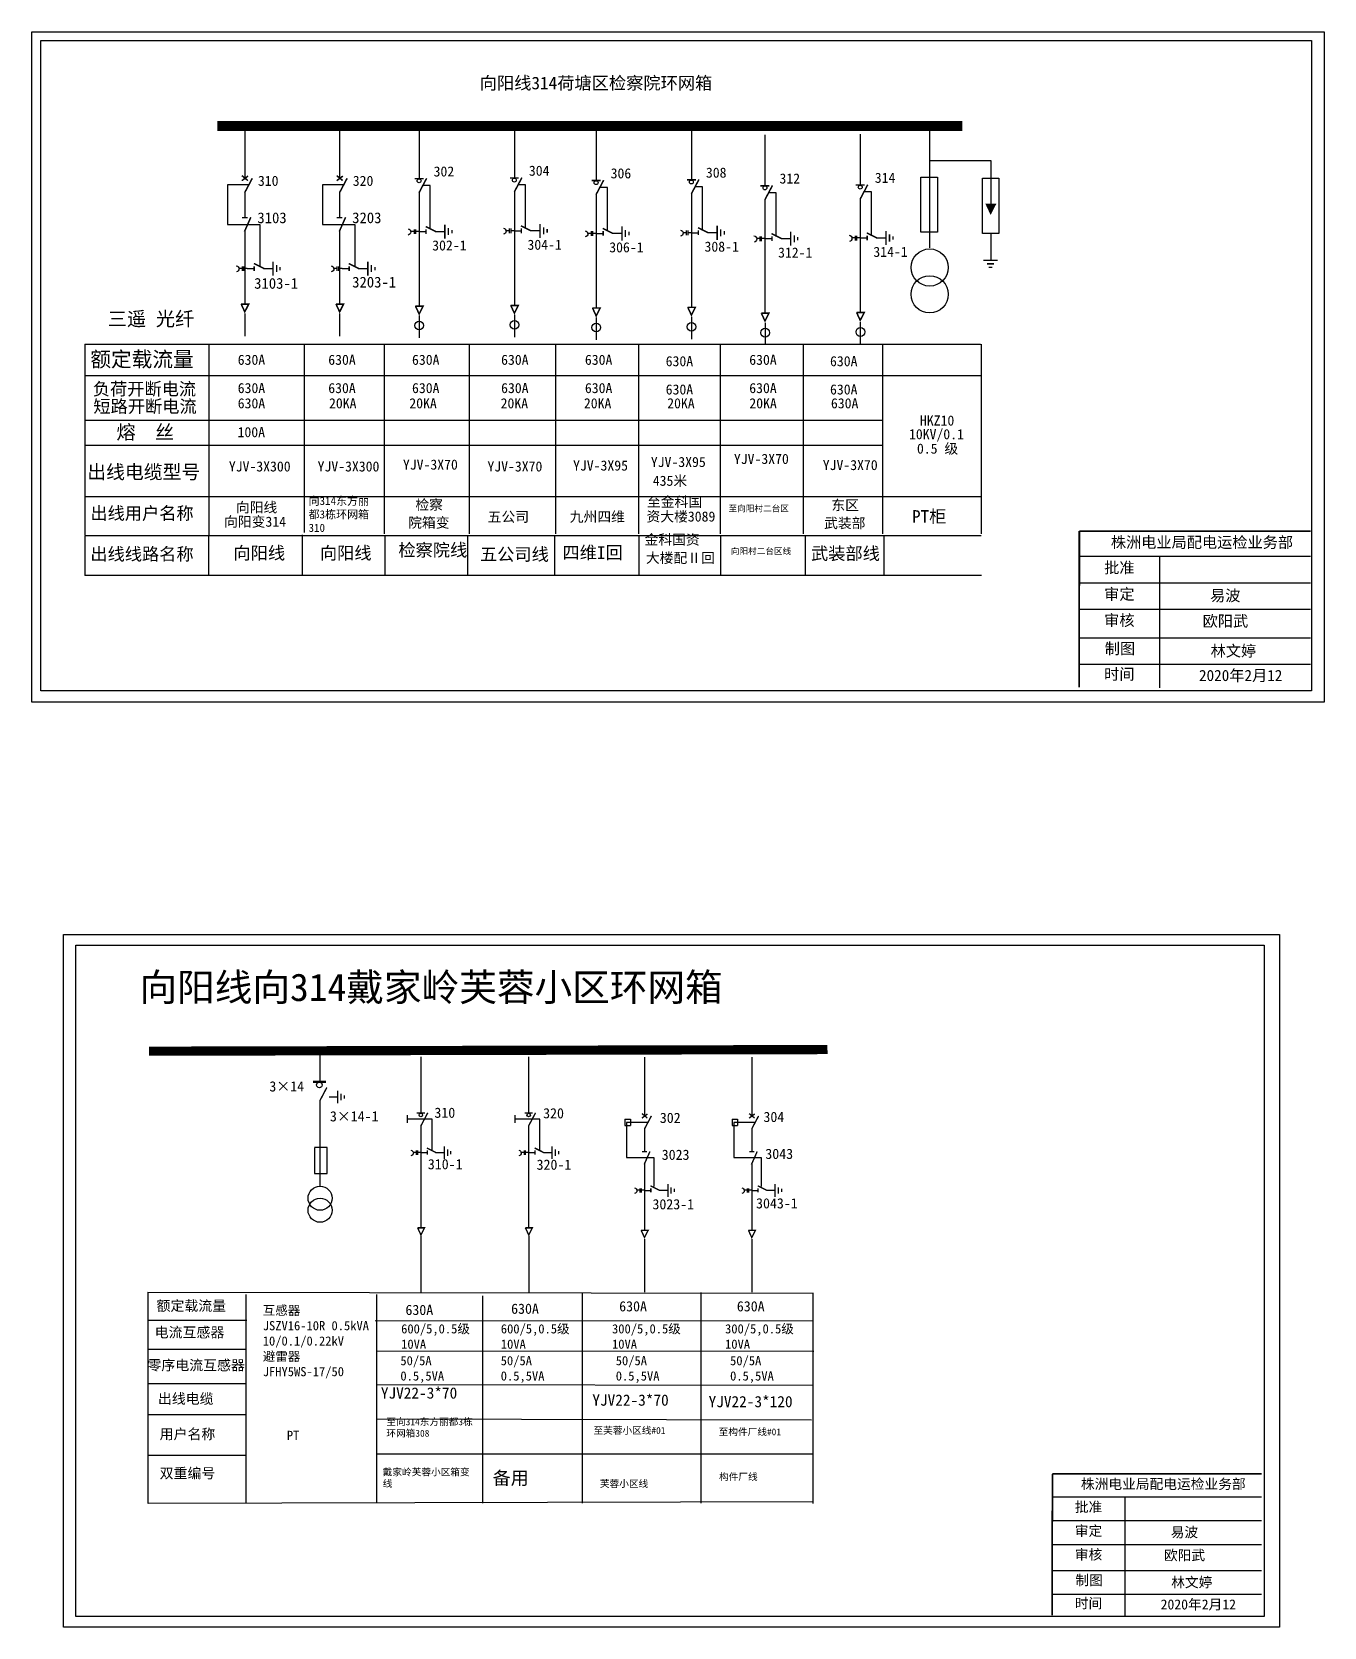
# Model space of a CAD drawing. Extents: x 886 to 1403, y -489 to -110.
# Drawn here: x 886.3 to 1126.4, y -416.4 to -120.1 of the extents above; entities that cross this region are included whole.
import ezdxf

# ---------------------------------------------------------------- set-up
doc = ezdxf.new("R2010")
doc.units = 0
doc.header["$LTSCALE"] = 0.774411
doc.linetypes.add('ACAD_ISO02W100', pattern=[15, 12, -3])
doc.linetypes.add('CENTER', pattern=[50.8, 31.75, -6.35, 6.35, -6.35])
doc.layers.get('0').update_dxf_attribs({"linetype": 'CONTINUOUS'})
doc.layers.add('2', color=7, linetype='CONTINUOUS')
doc.styles.add('HZ', font='')
doc.styles.add('hztxt_txtstyle_0.00_0_0', font='simkai.ttf')
doc.styles.add('hztxt_txtstyle_2.70_0_0', font='simkai.ttf', dxfattribs={"height": 2.7})
doc.styles.add('SimSun_txtstyle_1.09_0_0', font='', dxfattribs={"height": 1.0944})
doc.styles.get("Standard").update_dxf_attribs({"font": '', "height": 2.5})
doc.styles.add('STYLE1', font='txt.shx', dxfattribs={"height": 2.6})
doc.styles.add('字体', font='', dxfattribs={"height": 2.5})
doc.styles.get('HZ').set_extended_font_data('SimSun')
doc.styles.get('SimSun_txtstyle_1.09_0_0').set_extended_font_data('SimSun')
doc.styles.get('Standard').set_extended_font_data('SimSun')
doc.styles.get('字体').set_extended_font_data('KaiTi_GB2312')

# ---------------------------------------------------------------- blocks, each defined once
blk = doc.blocks.new('JD')
for points in [[(-2, 0.2), (-2, -0.2), (2, 0.2), (2, -0.2)], [(1, -1.2), (1, -0.8), (-1, -1.2), (-1, -0.8)], [(-0.5, -1.8), (-0.5, -2.2), (0.5, -1.8), (0.5, -2.2)]]:
    blk.add_trace(points)

msp = doc.modelspace()

# ---------------------------------------------------------------- hatches: boundary and pattern name
at = {"linetype": 'Continuous'}
msp.add_hatch(color=256, dxfattribs=at).paths.add_polyline_path([(1063.47, -152.03), (1064.44, -154.12), (1065.52, -152.03)])

# ---------------------------------------------------------------- linework, layer by layer
for p, q in [((925.87, -137.83), (925.87, -147.33)), ((943.49, -137.83), (943.49, -147.33)), ((958.26, -137.92), (958.26, -147.34)), ((975.96, -137.79), (975.96, -147.21)), ((991.15, -138.27), (991.15, -147.69)), ((1008.85, -138.14), (1008.85, -147.56)), ((1022.52, -139.24), (1022.52, -148.65)), ((1040.22, -139.1), (1040.22, -148.52)), ((1053.06, -138.32), (1053.06, -160.23)), ((1064.49, -144), (1064.49, -152.04)), ((925.87, -149.89), (925.87, -154.54)), ((943.49, -149.89), (943.49, -154.54)), ((958.26, -149.89), (958.26, -171.09)), ((975.96, -149.76), (975.96, -170.96)), ((991.15, -150.25), (991.15, -171.45)), ((1008.85, -150.12), (1008.85, -171.32)), ((1040.22, -151.08), (1040.22, -172.28)), ((1022.52, -151.21), (1022.52, -172.41)), ((925.87, -156.86), (925.87, -170.58)), ((943.49, -156.86), (943.49, -170.58)), ((978.95, -157.03), (980.72, -157.03)), ((958.26, -157.2), (959.56, -157.2)), ((961.25, -157.16), (963.02, -157.16)), ((975.96, -157.07), (977.26, -157.07)), ((991.15, -157.55), (992.45, -157.55)), ((994.14, -157.51), (995.91, -157.51)), ((1008.85, -157.42), (1010.15, -157.42)), ((1011.84, -157.38), (1013.61, -157.38)), ((1022.52, -158.51), (1023.82, -158.51)), ((1025.51, -158.48), (1027.28, -158.48)), ((1040.22, -158.38), (1041.52, -158.38)), ((1043.21, -158.35), (1044.98, -158.35)), ((1064.47, -157.53), (1064.47, -162.5)), ((926.35, -164.07), (927.64, -164.07)), ((929.34, -164.03), (931.1, -164.03)), ((943.96, -164.07), (945.26, -164.07)), ((946.95, -164.03), (948.72, -164.03)), ((896.18, -178.1), (1062.55, -178.1)), ((896.2, -213.62), (896.21, -178.1)), ((919.23, -178.28), (919.23, -213.62)), ((936.9, -178.28), (936.9, -213.07)), ((951.76, -178.28), (951.76, -213.34)), ((967.59, -178.28), (967.59, -213.34)), ((983.6, -178.1), (983.6, -213.34)), ((999.02, -178.28), (999.02, -213.34)), ((1014.22, -178.1), (1014.22, -213.34)), ((1029.65, -178.28), (1029.65, -213.34)), ((1044.38, -178.1), (1044.38, -213.34)), ((1062.72, -178.1), (1062.72, -213.34)), ((896.18, -183.95), (1062.69, -183.95)), ((896.27, -192.2), (919.3, -192.2)), ((919.16, -192.2), (1044.34, -192.2)), ((896.27, -196.85), (919.25, -196.85)), ((919.19, -196.85), (1044.34, -196.85)), ((1062.75, -221.09), (896.18, -221.09)), ((939.83, -309.44), (939.83, -315.06)), ((958.6, -310.47), (958.6, -320.91)), ((978.62, -310.47), (978.62, -320.91)), ((1000.14, -310.53), (1000.14, -321.49)), ((1020.06, -310.53), (1020.06, -321.49)), ((939.85, -318.54), (939.85, -334.47)), ((941.53, -317.9), (943.14, -317.9)), ((996.5, -322.08), (997.52, -322.08)), ((996.5, -322.08), (996.5, -323.22)), ((997.52, -322.08), (997.52, -323.22)), ((1016.42, -322.08), (1017.44, -322.08)), ((1016.42, -322.08), (1016.42, -323.22)), ((1017.44, -322.08), (1017.44, -323.22)), ((958.6, -323.24), (958.6, -342.21)), ((978.62, -323.24), (978.62, -342.21)), ((996.5, -323.22), (997.52, -323.22)), ((1000.14, -323.82), (1000.14, -328.05)), ((1016.42, -323.22), (1017.44, -323.22)), ((1020.06, -323.82), (1020.06, -328.05)), ((958.6, -328.28), (959.78, -328.28)), ((961.32, -328.24), (962.93, -328.24)), ((978.62, -328.28), (979.81, -328.28)), ((981.35, -328.24), (982.96, -328.24)), ((1000.14, -330.16), (1000.14, -342.65)), ((1020.06, -330.16), (1020.06, -342.65)), ((1000.14, -335.29), (1001.32, -335.29)), ((1002.86, -335.26), (1004.47, -335.26)), ((1020.06, -335.29), (1021.24, -335.29)), ((1022.78, -335.26), (1024.39, -335.26)), ((926.26, -359.47), (907.96, -359.47)), ((926.19, -364.85), (907.89, -364.85)), ((926.19, -371.2), (907.89, -371.2)), ((926.12, -377), (907.83, -377)), ((926.19, -384.53), (907.89, -384.53))]:
    msp.add_line(p, q)
for p, q in [((1053.03, -144), (1064.47, -144)), ((926.63, -148.5), (922.7, -148.5)), ((922.7, -148.5), (922.7, -155.89)), ((944.25, -148.5), (940.32, -148.5)), ((940.32, -148.5), (940.32, -155.89)), ((922.7, -155.89), (928.7, -155.89)), ((928.7, -155.89), (928.7, -163.55)), ((940.32, -155.89), (946.31, -155.89)), ((946.31, -155.89), (946.31, -163.55)), ((896.18, -213.7), (896.18, -221.09)), ((919.15, -213.81), (919.15, -221.08)), ((936.56, -213.55), (936.56, -221.08)), ((951.92, -213.68), (951.92, -221.08)), ((967.27, -213.6), (967.27, -221.07)), ((983.43, -213.6), (983.43, -221.07)), ((999.07, -213.6), (999.07, -221.07)), ((1014.26, -213.6), (1014.26, -221.07)), ((1029.97, -213.6), (1029.97, -221.07)), ((1044.58, -213.6), (1044.58, -221.07)), ((1080.84, -213.6), (1080.84, -221.07)), ((1080.92, -217.52), (1123.9, -217.52)), ((1095.84, -217.52), (1095.84, -241.96)), ((896.18, -221.09), (896.18, -221.09)), ((896.18, -221.09), (896.18, -221.09)), ((1080.92, -222.43), (1123.9, -222.43)), ((1080.92, -227.32), (1123.9, -227.32)), ((1080.92, -232.66), (1123.9, -232.66)), ((1080.92, -237.56), (1123.9, -237.56)), ((907.86, -354.21), (1031.39, -354.41)), ((907.93, -393.42), (907.93, -354.21)), ((926.09, -354.63), (926.09, -393.41)), ((950.37, -354.63), (950.37, -393.41)), ((970.05, -354.89), (970.05, -393.39)), ((988.56, -354.28), (988.56, -393.41)), ((1010.59, -354.28), (1010.59, -393.41)), ((1031.44, -354.31), (1031.44, -393.43)), ((950.08, -359.45), (1031.51, -359.51)), ((950.37, -365.08), (1031.62, -365.17)), ((950.37, -371.37), (1031.51, -371.49)), ((950.37, -377.74), (1031.17, -377.93)), ((950.37, -384.23), (1031.51, -384.25)), ((1031.51, -393.13), (908.05, -393.42)), ((1075.92, -392.18), (1114.8, -392.18)), ((1089.41, -392.18), (1089.41, -414.29)), ((1075.92, -396.62), (1114.8, -396.62)), ((1075.92, -401.05), (1114.8, -401.05)), ((1075.92, -405.88), (1114.8, -405.88)), ((1075.92, -410.31), (1114.8, -410.31))]:
    msp.add_line(p, q, dxfattribs=at)
at = {"linetype": 'CENTER'}
for p, q in [((925.88, -172.43), (925.88, -176.6)), ((943.5, -172.43), (943.5, -176.6)), ((958.27, -172.81), (958.27, -176.93)), ((975.97, -172.68), (975.97, -176.8)), ((991.16, -173.17), (991.16, -177.29)), ((1008.86, -173.04), (1008.86, -177.16)), ((1022.53, -174.13), (1022.53, -178.25)), ((1040.22, -174), (1040.22, -178.12)), ((958.61, -343.75), (958.61, -354.23)), ((978.63, -343.75), (978.63, -354.23)), ((1000.14, -344.33), (1000.14, -354.18)), ((1020.07, -344.33), (1020.07, -354.18))]:
    msp.add_line(p, q, dxfattribs=at)
at = {"color": 0}
for p, q in [((1062.69, -206.46), (896.18, -206.46)), ((1062.69, -213.7), (896.18, -213.7))]:
    msp.add_line(p, q, dxfattribs=at)
at = {"linetype": 'ACAD_ISO02W100'}
for p, q in [((1000.65, -322.68), (996.82, -322.68)), ((996.82, -322.68), (996.82, -329.19)), ((1020.57, -322.68), (1016.74, -322.68)), ((1016.74, -322.68), (1016.74, -329.19)), ((996.82, -329.19), (1001.87, -329.19)), ((1001.87, -329.19), (1001.87, -334.56)), ((1016.74, -329.19), (1021.79, -329.19)), ((1021.79, -329.19), (1021.79, -334.56))]:
    msp.add_line(p, q, dxfattribs=at)
at = {"linetype": 'Continuous'}
for points in [[(886.33, -120.11), (1126.4, -120.11), (1126.4, -244.6), (886.33, -244.6)], [(1051.49, -147.1), (1054.55, -147.1), (1054.55, -157.34), (1051.49, -157.34)], [(1062.92, -147.28), (1065.98, -147.28), (1065.98, -157.53), (1062.92, -157.53)]]:
    msp.add_lwpolyline(points, close=True, dxfattribs=at)
at = {"color": 0, "linetype": 'Continuous'}
msp.add_lwpolyline([(887.96, -121.74), (1124.08, -121.74), (1124.08, -242.51), (887.96, -242.51)], close=True, dxfattribs=at)
for points, const_width in [([(920.77, -137.59), (1059.18, -137.59)], 1.88), ([(925.34, -147.75), (926.48, -146.89)], 0.281), ([(925.35, -146.81), (926.45, -147.73)], 0.281), ([(925.87, -149.96), (927.28, -147.3)], 0.281), ([(942.95, -147.75), (944.1, -146.89)], 0.281), ([(942.96, -146.81), (944.07, -147.73)], 0.281), ([(943.49, -149.96), (944.9, -147.3)], 0.281), ([(957.43, -147.37), (959.09, -147.37)], 0.281), ([(958.26, -149.97), (959.67, -147.3)], 0.281), ([(975.13, -147.24), (976.79, -147.24)], 0.281), ([(975.96, -149.84), (977.37, -147.17)], 0.281), ([(990.32, -147.73), (991.98, -147.73)], 0.281), ([(991.15, -150.32), (992.56, -147.65)], 0.281), ([(1008.02, -147.6), (1009.68, -147.6)], 0.281), ([(1008.85, -150.19), (1010.26, -147.52)], 0.281), ([(1021.69, -148.69), (1023.35, -148.69)], 0.281), ([(1022.52, -151.28), (1023.92, -148.62)], 0.281), ([(1039.39, -148.56), (1041.05, -148.56)], 0.281), ([(1040.22, -151.15), (1041.62, -148.49)], 0.281), ([(925.37, -154.61), (926.41, -154.61)], 0.281), ([(925.82, -157.21), (927, -154.55)], 0.281), ([(942.98, -154.61), (944.03, -154.61)], 0.281), ([(943.43, -157.21), (944.61, -154.55)], 0.281), ([(959.49, -156.26), (961.36, -157.2)], 0.281), ([(959.56, -156.76), (959.56, -157.63)], 0.281), ([(977.19, -156.13), (979.06, -157.07)], 0.281), ([(977.26, -156.63), (977.26, -157.5)], 0.281), ([(992.38, -156.61), (994.25, -157.55)], 0.281), ([(992.45, -157.12), (992.45, -157.98)], 0.281), ([(1010.08, -156.48), (1011.95, -157.42)], 0.281), ([(1010.15, -156.99), (1010.15, -157.85)], 0.281), ([(1023.74, -157.58), (1025.62, -158.51)], 0.281), ([(1023.82, -158.08), (1023.82, -158.95)], 0.281), ([(1041.44, -157.45), (1043.32, -158.38)], 0.281), ([(1041.52, -157.95), (1041.52, -158.82)], 0.281), ([(927.57, -163.13), (929.45, -164.07)], 0.281), ([(927.64, -163.64), (927.64, -164.5)], 0.281), ([(945.19, -163.13), (947.06, -164.07)], 0.281), ([(945.26, -163.64), (945.26, -164.5)], 0.281), ([(925.18, -170.67), (926.61, -170.67), (925.88, -172.12), (925.2, -170.64)], 0.281), ([(942.8, -170.67), (944.23, -170.67), (943.5, -172.12), (942.82, -170.64)], 0.281), ([(957.57, -171.05), (959, -171.05), (958.27, -172.5), (957.59, -171.03)], 0.281), ([(975.27, -170.92), (976.7, -170.92), (975.97, -172.37), (975.29, -170.9)], 0.281), ([(990.46, -171.41), (991.89, -171.41), (991.16, -172.86), (990.48, -171.38)], 0.281), ([(1008.16, -171.28), (1009.59, -171.28), (1008.86, -172.73), (1008.18, -171.25)], 0.281), ([(1021.83, -172.37), (1023.26, -172.37), (1022.53, -173.82), (1021.84, -172.35)], 0.281), ([(1039.53, -172.24), (1040.96, -172.24), (1040.22, -173.69), (1039.54, -172.22)], 0.281), ([(908.06, -309.44), (1034.14, -309.13)], 1.71), ([(938.54, -315.14), (940.94, -315.14)], 0.406), ([(939.85, -318.6), (941.13, -316.17)], 0.256), ([(957.84, -320.94), (959.35, -320.94)], 0.256), ([(958.6, -323.3), (959.88, -320.88)], 0.256), ([(977.87, -320.94), (979.38, -320.94)], 0.256), ([(978.62, -323.3), (979.9, -320.88)], 0.256), ([(999.65, -321.87), (1000.69, -321.09)], 0.256), ([(999.66, -321.02), (1000.66, -321.85)], 0.256), ([(1000.14, -323.88), (1001.42, -321.46)], 0.256), ([(1019.58, -321.02), (1020.59, -321.85)], 0.256), ([(1019.57, -321.87), (1020.61, -321.09)], 0.256), ([(1020.06, -323.88), (1021.34, -321.46)], 0.256), ([(959.71, -327.42), (961.42, -328.28)], 0.256), ([(959.78, -327.88), (959.78, -328.67)], 0.256), ([(979.74, -327.42), (981.45, -328.28)], 0.256), ([(979.81, -327.88), (979.81, -328.67)], 0.256), ([(999.68, -328.11), (1000.63, -328.11)], 0.256), ([(1000.08, -330.48), (1001.16, -328.06)], 0.256), ([(1019.6, -328.11), (1020.55, -328.11)], 0.256), ([(1020.01, -330.48), (1021.08, -328.06)], 0.256), ([(1001.25, -334.44), (1002.96, -335.29)], 0.256), ([(1001.32, -334.9), (1001.32, -335.68)], 0.256), ([(1021.18, -334.44), (1022.88, -335.29)], 0.256), ([(1021.24, -334.9), (1021.24, -335.68)], 0.256), ([(957.97, -342.25), (959.27, -342.25), (958.61, -343.57), (957.99, -342.23)], 0.256), ([(978, -342.25), (979.3, -342.25), (978.63, -343.57), (978.01, -342.23)], 0.256), ([(999.51, -342.73), (1000.81, -342.73), (1000.14, -344.05), (999.52, -342.7)], 0.256), ([(1019.43, -342.73), (1020.73, -342.73), (1020.07, -344.05), (1019.45, -342.7)], 0.256)]:
    msp.add_lwpolyline(points, dxfattribs=dict(const_width=const_width))
at = {"linetype": 'ACAD_ISO02W100'}
for points in [[(960.35, -156.78), (960.35, -148.66), (958.95, -148.66)], [(978.05, -156.65), (978.05, -148.53), (976.65, -148.53)], [(993.24, -157.13), (993.24, -149.02), (991.84, -149.02)], [(1010.94, -157), (1010.94, -148.89), (1009.54, -148.89)], [(1024.61, -158.1), (1024.61, -149.98), (1023.21, -149.98)], [(1042.31, -157.97), (1042.31, -149.85), (1040.9, -149.85)], [(960.7, -327.88), (960.7, -322.04), (956.02, -322.04)], [(980.72, -327.88), (980.72, -322.04), (976.04, -322.04)]]:
    msp.add_lwpolyline(points, dxfattribs=at)
for points in [[(956.22, -156.7, -0.877934), (956.24, -157.84)], [(973.92, -156.57, -0.877934), (973.94, -157.71)], [(1006.81, -156.92, -0.877934), (1006.83, -158.06)], [(989.11, -157.05, -0.877934), (989.13, -158.19)], [(1020.48, -158.02, -0.877934), (1020.5, -159.16)], [(1038.17, -157.89, -0.877934), (1038.2, -159.03)], [(924.3, -163.57, -0.877934), (924.32, -164.71)], [(941.92, -163.57, -0.877934), (941.94, -164.71)], [(956.74, -327.83, -0.877934), (956.76, -328.86)], [(976.77, -327.83, -0.877934), (976.79, -328.86)], [(998.28, -334.84, -0.877934), (998.3, -335.88)], [(1018.2, -334.84, -0.877934), (1018.22, -335.88)]]:
    msp.add_lwpolyline(points, format="xyb")
for points in [[(957.32, -156.79), (957.32, -157.64)], [(957.58, -156.79), (957.58, -157.64)], [(975.02, -156.66), (975.02, -157.51)], [(975.28, -156.66), (975.28, -157.51)], [(1007.91, -157.01), (1007.91, -157.87)], [(1008.17, -157.01), (1008.17, -157.87)], [(957.32, -157.18), (956.72, -157.18)], [(958.26, -157.18), (957.58, -157.18)], [(975.02, -157.05), (974.42, -157.05)], [(975.96, -157.05), (975.28, -157.05)], [(990.21, -157.54), (989.61, -157.54)], [(990.21, -157.14), (990.21, -158)], [(990.47, -157.14), (990.47, -158)], [(991.15, -157.54), (990.47, -157.54)], [(1007.91, -157.41), (1007.31, -157.41)], [(1008.85, -157.41), (1008.17, -157.41)], [(1021.57, -158.5), (1020.98, -158.5)], [(1021.57, -158.1), (1021.57, -158.96)], [(1021.84, -158.1), (1021.84, -158.96)], [(1022.52, -158.5), (1021.84, -158.5)], [(1039.27, -158.37), (1038.68, -158.37)], [(1039.27, -157.97), (1039.27, -158.83)], [(1039.53, -157.97), (1039.53, -158.83)], [(1040.21, -158.37), (1039.53, -158.37)], [(925.4, -164.06), (924.81, -164.06)], [(925.4, -163.66), (925.4, -164.52)], [(925.66, -163.66), (925.66, -164.52)], [(926.34, -164.06), (925.66, -164.06)], [(943.01, -164.06), (942.42, -164.06)], [(943.01, -163.66), (943.01, -164.52)], [(943.28, -163.66), (943.28, -164.52)], [(943.96, -164.06), (943.28, -164.06)], [(956.02, -321.33), (956.02, -322.76)], [(976.04, -321.33), (976.04, -322.76)], [(938.84, -327.36), (938.84, -332.15), (941.21, -332.15), (941.21, -327.31), (938.84, -327.31)], [(957.74, -328.26), (957.2, -328.26)], [(957.74, -327.91), (957.74, -328.68)], [(957.98, -327.91), (957.98, -328.68)], [(958.6, -328.26), (957.98, -328.26)], [(977.76, -328.26), (977.23, -328.26)], [(977.76, -327.91), (977.76, -328.68)], [(978, -327.91), (978, -328.68)], [(978.62, -328.26), (978, -328.26)], [(999.28, -335.28), (998.74, -335.28)], [(999.28, -334.92), (999.28, -335.7)], [(999.52, -334.92), (999.52, -335.7)], [(1000.13, -335.28), (999.52, -335.28)], [(1019.2, -335.28), (1018.66, -335.28)], [(1019.2, -334.92), (1019.2, -335.7)], [(1019.44, -334.92), (1019.44, -335.7)], [(1020.06, -335.28), (1019.44, -335.28)]]:
    msp.add_lwpolyline(points)
at = {"linetype": 'Continuous'}
for points, const_width in [([(1080.92, -212.84), (1080.89, -241.88)], 0.345), ([(1080.92, -212.84), (1123.9, -212.84)], 0.345), ([(1075.92, -387.95), (1075.89, -414.22)], 0.312), ([(1075.92, -387.95), (1114.8, -387.95)], 0.312)]:
    msp.add_lwpolyline(points, dxfattribs=dict(at, const_width=const_width))
for points in [[(892.21, -287.76), (1118.13, -287.76), (1118.13, -416.41), (892.21, -416.41)], [(894.48, -289.75), (1115.29, -289.75), (1115.29, -414.42), (894.48, -414.42)]]:
    msp.add_lwpolyline(points, close=True)
for centre, radius in [((958.26, -147.77), 0.36), ((975.96, -147.64), 0.36), ((991.15, -148.12), 0.36), ((1008.85, -147.99), 0.36), ((1022.52, -149.09), 0.36), ((1040.22, -148.96), 0.36), ((958.29, -174.66), 0.812), ((975.99, -174.53), 0.812), ((991.18, -175.02), 0.812), ((1008.88, -174.89), 0.812), ((1022.55, -175.98), 0.812), ((1040.25, -175.85), 0.812), ((939.74, -315.71), 0.52), ((958.6, -321.3), 0.328), ((978.62, -321.3), 0.328)]:
    msp.add_circle(centre, radius)
for centre in [(1053.13, -163.87), (1053.13, -168.85)]:
    msp.add_circle(centre, 3.45, dxfattribs=at)
for points in [[(1063.11, -162.4), (1063.11, -162.66), (1065.73, -162.4), (1065.73, -162.66)], [(1065.08, -163.32), (1065.08, -163.05), (1063.76, -163.32), (1063.76, -163.05)], [(1064.09, -163.71), (1064.09, -163.97), (1064.75, -163.71), (1064.75, -163.97)]]:
    msp.add_trace(points)
at = {"layer": '2'}
for centre in [(939.87, -336.75), (939.87, -338.98)]:
    msp.add_circle(centre, 2.23, dxfattribs=at)

# ---------------------------------------------------------------- block references
at = {"rotation": 90}
for p, xscale, yscale, zscale in [((963.05, -157.21), 0.65625, 0.65625, 0.65625), ((980.75, -157.08), 0.65625, 0.65625, 0.65625), ((995.94, -157.56), 0.65625, 0.65625, 0.65625), ((1013.64, -157.43), 0.65625, 0.65625, 0.65625), ((1027.3, -158.53), 0.65625, 0.65625, 0.65625), ((1045, -158.4), 0.65625, 0.65625, 0.65625), ((931.13, -164.08), 0.65625, 0.65625, 0.65625), ((948.74, -164.08), 0.65625, 0.65625, 0.65625), ((943.16, -317.95), 0.5972185887798105, 0.5972185887798105, 0.5972185887799565), ((962.95, -328.29), 0.5972185887798105, 0.5972185887798105, 0.5972185887799565), ((982.98, -328.29), 0.5972185887798105, 0.5972185887798105, 0.5972185887799565), ((1004.49, -335.3), 0.5972185887798105, 0.5972185887798105, 0.5972185887799565), ((1024.41, -335.3), 0.5972185887798105, 0.5972185887798105, 0.5972185887799565)]:
    msp.add_blockref('JD', p, dxfattribs=dict(at, xscale=xscale, yscale=yscale, zscale=zscale))

# ---------------------------------------------------------------- texts
at = {"style": 'HZ'}
for s, height, p in [('向阳线314荷塘区检察院环网箱', 2.3472, (969.53, -130.78)), ('三遥 光纤', 2.625, (900.4, -174.72)), ('额定载流量', 2.812, (897.2, -182.32)), ('负荷开断电流', 2.344, (897.65, -187.6)), ('短路开断电流', 2.344, (897.76, -190.84)), ('熔  丝', 2.625, (902.03, -195.77)), ('出线电缆型号', 2.564, (896.62, -203.13)), ('向阳线', 1.878, (924.23, -209.36)), ('检察', 1.878, (957.58, -208.87)), ('东区', 1.878, (1034.86, -208.95)), ('出线用户名称', 2.344, (897.2, -210.69)), ('向阳变314', 1.878, (922.03, -212.02)), ('院箱变', 1.878, (956.23, -212.2)), ('五公司', 1.878, (971.01, -211.12)), ('九州四维', 1.878, (986.25, -211.11)), ('武装部', 1.878, (1033.51, -212.28)), ('PT柜', 2.347, (1049.84, -211.29)), ('出线线路名称', 2.344, (897.19, -218.27)), ('向阳线', 2.347, (923.77, -218.07)), ('向阳线', 2.347, (939.83, -218.07)), ('检察院线', 2.347, (954.41, -217.52)), ('五公司线', 2.347, (969.57, -218.32)), ('四维I回', 2.347, (984.9, -218)), ('武装部线', 2.347, (1031.07, -218.16))]:
    msp.add_text(s, height=height, dxfattribs=at).set_placement(p)
for s, height, p in [('302', 1.875, (960.96, -146.97)), ('304', 1.875, (978.66, -146.83)), ('310', 1.875, (928.32, -148.71)), ('320', 1.875, (945.94, -148.71)), ('306', 1.875, (993.85, -147.32)), ('308', 1.875, (1011.55, -147.19)), ('312', 1.875, (1025.22, -148.28)), ('314', 1.875, (1042.92, -148.15)), ('3103', 2, (928.22, -155.64)), ('3203', 2, (945.83, -155.64)), ('302-1', 1.875, (960.7, -160.71)), ('304-1', 1.875, (978.4, -160.58)), ('306-1', 1.875, (993.59, -161.06)), ('308-1', 1.875, (1011.29, -160.93)), ('312-1', 1.875, (1024.96, -162.03)), ('314-1', 1.875, (1042.66, -161.9)), ('3103-1', 2, (927.62, -167.82)), ('3203-1', 2, (945.83, -167.59)), ('630A', 1.875, (924.57, -181.95)), ('630A', 1.875, (941.39, -181.95)), ('630A', 1.875, (956.95, -181.95)), ('630A', 1.875, (973.5, -181.95)), ('630A', 1.875, (989.07, -181.95)), ('630A', 1.875, (1004.08, -182.21)), ('630A', 1.875, (1019.6, -181.95)), ('630A', 1.875, (1034.61, -182.21)), ('630A', 1.875, (924.57, -187.2)), ('630A', 1.875, (941.39, -187.2)), ('630A', 1.875, (956.95, -187.2)), ('630A', 1.875, (973.5, -187.2)), ('630A', 1.875, (989.07, -187.2)), ('630A', 1.875, (1004.08, -187.46)), ('630A', 1.875, (1019.6, -187.2)), ('630A', 1.875, (1034.61, -187.46)), ('630A', 1.875, (924.57, -190.03)), ('20KA', 1.875, (941.53, -190.03)), ('20KA', 1.875, (956.45, -190.03)), ('20KA', 1.875, (973.41, -190.03)), ('20KA', 1.875, (988.88, -190.03)), ('20KA', 1.875, (1004.36, -190.03)), ('20KA', 1.875, (1019.62, -190.03)), ('630A', 1.875, (1034.78, -190.03)), ('HKZ10', 1.875, (1051.32, -193.23)), ('100A', 1.875, (924.54, -195.39)), ('10KV/0.1', 1.875, (1049.28, -195.77)), ('YJV-3X70', 1.875, (1016.75, -200.36)), ('0.5 级', 1.875, (1050.76, -198.45)), ('YJV-3X300', 1.875, (922.92, -201.76)), ('YJV-3X300', 1.875, (939.41, -201.76)), ('YJV-3X70', 1.875, (955.26, -201.42)), ('YJV-3X70', 1.875, (970.96, -201.76)), ('YJV-3X95', 1.875, (986.87, -201.59)), ('YJV-3X95', 1.875, (1001.32, -200.93)), ('YJV-3X70', 1.875, (1033.26, -201.5))]:
    msp.add_text(s, height=height).set_placement(p)
at = {"color": 0}
msp.add_text('435米', height=1.875, dxfattribs=at).set_placement((1001.68, -204.42))
at = {"color": 0, "style": 'HZ'}
for s, p in [('至金科国', (1000.6, -208.33)), ('资大楼3089', (1000.51, -211.06)), ('金科国资', (1000.15, -215.35)), ('大楼配Ⅱ回', (1000.4, -218.74))]:
    msp.add_text(s, height=1.878, dxfattribs=at).set_placement(p)
at = {"linetype": 'Continuous', "style": 'hztxt_txtstyle_2.70_0_0'}
for s, p in [('3×14', (930.45, -316.92)), ('310', (961.11, -321.81)), ('3×14-1', (941.7, -322.48)), ('320', (981.31, -321.91)), ('302', (1002.99, -322.76)), ('304', (1022.24, -322.59)), ('3023', (1003.34, -329.62)), ('3043', (1022.59, -329.45)), ('310-1', (959.89, -331.37)), ('320-1', (980.09, -331.46)), ('3023-1', (1001.62, -338.81)), ('3043-1', (1020.87, -338.64))]:
    msp.add_text(s, height=1.896, dxfattribs=at).set_placement(p)
at = {"linetype": 'Continuous', "attachment_point": 1}
for s, insert, char_height, width, style in [('{\\fSimSun|b0|i0|c134|p2;向\\fSimSun|b0|i0|c0|p2;314\\fSimSun|b0|i0|c134|p2;东方丽都\\fSimSun|b0|i0|c0|p2;3\\fSimSun|b0|i0|c134|p2;栋环网箱\\fSimSun|b0|i0|c0|p2;310}', (937.73, -206.48), 1.5, 12.8303, 'STYLE1'), ('{\\fSimSun|b0|i0|c134|p2;至向阳村二台区}', (1015.76, -208.06), 1.144, 12.5574, 'STYLE1'), ('{\\fSimSun|b0|i0|c134|p2;向阳村二台区线}', (1016.18, -215.98), 1.144, 12.5574, 'STYLE1'), ('株洲电业局配电运检业务部', (1086.79, -213.88), 2.0678, 56.5313, '字体'), ('{\\fKaiTi_GB2312|b0|i0|c134|p49;批准}', (1085.54, -218.59), 2.0678, 16.171, '字体'), ('\\f\uffbfﾬￌﾣﾤ_GB2312|b0|i0|c134|p49;审定', (1085.54, -223.5), 2.0678, 16.171, '字体'), ('易波', (1105.22, -223.77), 2.068, 16.171, '字体'), ('\\f\uffbfﾬￌﾣﾤ_GB2312|b0|i0|c134|p49;审核', (1085.54, -228.37), 2.0678, 16.171, '字体'), ('欧阳武', (1103.84, -228.51), 2.068, 16.171, '字体'), ('\\f\uffbfﾬￌﾣﾤ_GB2312|b0|i0|c134|p49;制图', (1085.65, -233.62), 2.0678, 16.171, '字体'), ('林文婷', (1105.32, -234.06), 2.068, 16.171, 'SimSun_txtstyle_1.09_0_0'), ('\\f\uffbfﾬￌﾣﾤ_GB2312|b0|i0|c134|p49;时间', (1085.54, -238.37), 2.0678, 16.171, '字体'), ('2020年2月12', (1103.16, -238.61), 2.068, 30.2459, 'SimSun_txtstyle_1.09_0_0'), ('{\\fSimSun|b0|i0|c134|p2;向阳线向314戴家岭芙蓉小区环网箱}', (906.31, -294.99), 5.1268, 178.7582, '字体'), ('{\\fSimSun|b0|i0|c134|p2;额定载流量}', (909.48, -355.77), 1.8959, 30.5649, 'hztxt_txtstyle_2.70_0_0'), ('\\A1;{\\fSimSun|b0|i0|c134|p2;互感器\\PJSZV16-10R 0.5kVA\\P10/0.1/0.22kV\\P避雷器\\PJFHY5WS-17/50}', (929.22, -356.72), 1.7063, 31.4639, 'hztxt_txtstyle_2.70_0_0'), ('{\\fSimSun|b0|i0|c134|p2;630A}', (955.73, -356.54), 1.8959, 30.5649, 'hztxt_txtstyle_2.70_0_0'), ('{\\fSimSun|b0|i0|c134|p2;630A}', (975.36, -356.32), 1.8959, 30.5649, 'hztxt_txtstyle_2.70_0_0'), ('{\\fSimSun|b0|i0|c134|p2;630A}', (995.44, -355.87), 1.8959, 30.5649, 'hztxt_txtstyle_2.70_0_0'), ('{\\fSimSun|b0|i0|c134|p2;630A}', (1017.3, -355.87), 1.8959, 30.5649, 'hztxt_txtstyle_2.70_0_0'), ('{\\fSimSun|b0|i0|c134|p2;电流互感器}', (909.15, -360.7), 1.8959, 30.5649, 'hztxt_txtstyle_2.70_0_0'), ('\\A1;{\\fSimSun|b0|i0|c134|p2;600/5,0.5级\\P10VA}', (954.93, -360.15), 1.7063, 31.4639, 'hztxt_txtstyle_2.70_0_0'), ('\\A1;{\\fSimSun|b0|i0|c134|p2;600/5,0.5级\\P10VA}', (973.45, -360.15), 1.7063, 31.4639, 'hztxt_txtstyle_2.70_0_0'), ('\\A1;{\\fSimSun|b0|i0|c134|p2;300/5,0.5级\\P10VA}', (994.11, -360.15), 1.7063, 31.4639, 'hztxt_txtstyle_2.70_0_0'), ('\\A1;{\\fSimSun|b0|i0|c134|p2;300/5,0.5级\\P10VA}', (1015.11, -360.15), 1.7063, 31.4639, 'hztxt_txtstyle_2.70_0_0'), ('{\\fSimSun|b0|i0|c134|p2;零序电流互感器}', (907.8, -366.81), 1.8959, 30.5649, 'hztxt_txtstyle_2.70_0_0'), ('{\\fSimSun|b0|i0|c134|p2;50/5A\\P0.5,5VA}', (954.79, -366.06), 1.7063, 30.5649, 'hztxt_txtstyle_2.70_0_0'), ('{\\fSimSun|b0|i0|c134|p2;50/5A\\P0.5,5VA}', (973.43, -366.06), 1.7063, 30.5649, 'hztxt_txtstyle_2.70_0_0'), ('{\\fSimSun|b0|i0|c134|p2;50/5A\\P0.5,5VA}', (994.8, -366.06), 1.7063, 30.5649, 'hztxt_txtstyle_2.70_0_0'), ('{\\fSimSun|b0|i0|c134|p2;50/5A\\P0.5,5VA}', (1016.04, -366.06), 1.7063, 30.5649, 'hztxt_txtstyle_2.70_0_0'), ('{\\fSimSun|b0|i0|c134|p2;出线电缆}', (909.74, -373.03), 1.8959, 30.5649, 'hztxt_txtstyle_2.70_0_0'), ('YJV22-3*70', (951.16, -371.88), 2.086, 33.6214, 'hztxt_txtstyle_2.70_0_0'), ('YJV22-3*70', (990.45, -373.2), 2.086, 33.6214, 'hztxt_txtstyle_2.70_0_0'), ('YJV22-3*120', (1012.05, -373.48), 2.0855, 33.6214, 'hztxt_txtstyle_2.70_0_0'), ('{\\fSimSun|b0|i0|c134|p2;至向314东方丽都3栋环网箱308}', (952.18, -377.63), 1.2817, 16.8037, 'hztxt_txtstyle_2.70_0_0'), ('{\\fSimSun|b0|i0|c134|p2;至芙蓉小区线#01}', (990.66, -379.24), 1.2817, 16.8037, 'hztxt_txtstyle_2.70_0_0'), ('{\\fSimSun|b0|i0|c134|p2;用户名称}', (910.06, -379.6), 1.8959, 30.5649, 'hztxt_txtstyle_2.70_0_0'), ('{\\fSimSun|b0|i0|c134|p2;PT}', (933.69, -379.95), 1.7131, 13.3274, 'hztxt_txtstyle_0.00_0_0'), ('{\\fSimSun|b0|i0|c134|p2;至构件厂线#01}', (1013.92, -379.51), 1.2817, 16.8037, 'hztxt_txtstyle_2.70_0_0'), ('{\\fSimSun|b0|i0|c134|p2;双重编号}', (910.06, -386.88), 1.8959, 30.5649, 'hztxt_txtstyle_2.70_0_0'), ('{\\fSimSun|b0|i0|c134|p2;戴家岭芙蓉小区箱变线}', (951.51, -386.96), 1.2817, 16.8037, 'hztxt_txtstyle_2.70_0_0'), ('{\\fSimSun|b0|i0|c134|p2;构件厂线}', (1013.99, -387.85), 1.2817, 16.8037, 'hztxt_txtstyle_2.70_0_0'), ('{\\fSimSun|b0|i0|c134|p2;芙蓉小区线}', (991.86, -389.12), 1.2817, 16.8037, 'hztxt_txtstyle_2.70_0_0'), ('株洲电业局配电运检业务部', (1081.22, -388.89), 1.8703, 51.132, '字体'), ('{\\fKaiTi_GB2312|b0|i0|c134|p49;批准}', (1080.09, -393.16), 1.8703, 14.6265, '字体'), ('\\f\uffbfﾬￌﾣﾤ_GB2312|b0|i0|c134|p49;审定', (1080.09, -397.59), 1.8703, 14.6265, '字体'), ('易波', (1097.9, -397.84), 1.87, 14.6265, '字体'), ('\\f\uffbfﾬￌﾣﾤ_GB2312|b0|i0|c134|p49;审核', (1080.09, -402), 1.8703, 14.6265, '字体'), ('欧阳武', (1096.65, -402.12), 1.87, 14.6265, '字体'), ('\\f\uffbfﾬￌﾣﾤ_GB2312|b0|i0|c134|p49;制图', (1080.19, -406.75), 1.8703, 14.6265, '字体'), ('林文婷', (1097.99, -407.14), 1.87, 14.6265, 'SimSun_txtstyle_1.09_0_0'), ('\\f\uffbfﾬￌﾣﾤ_GB2312|b0|i0|c134|p49;时间', (1080.09, -411.04), 1.8703, 14.6265, '字体'), ('2020年2月12', (1096.03, -411.26), 1.87, 27.357, 'SimSun_txtstyle_1.09_0_0')]:
    msp.add_mtext(s, dxfattribs=dict(at, insert=insert, char_height=char_height, width=width, style=style))
at = {"insert": (971.94, -387.5), "char_height": 2.444, "width": 30.3783, "attachment_point": 1}
msp.add_mtext('备用', dxfattribs=at)

doc.saveas('drawing.dxf')
